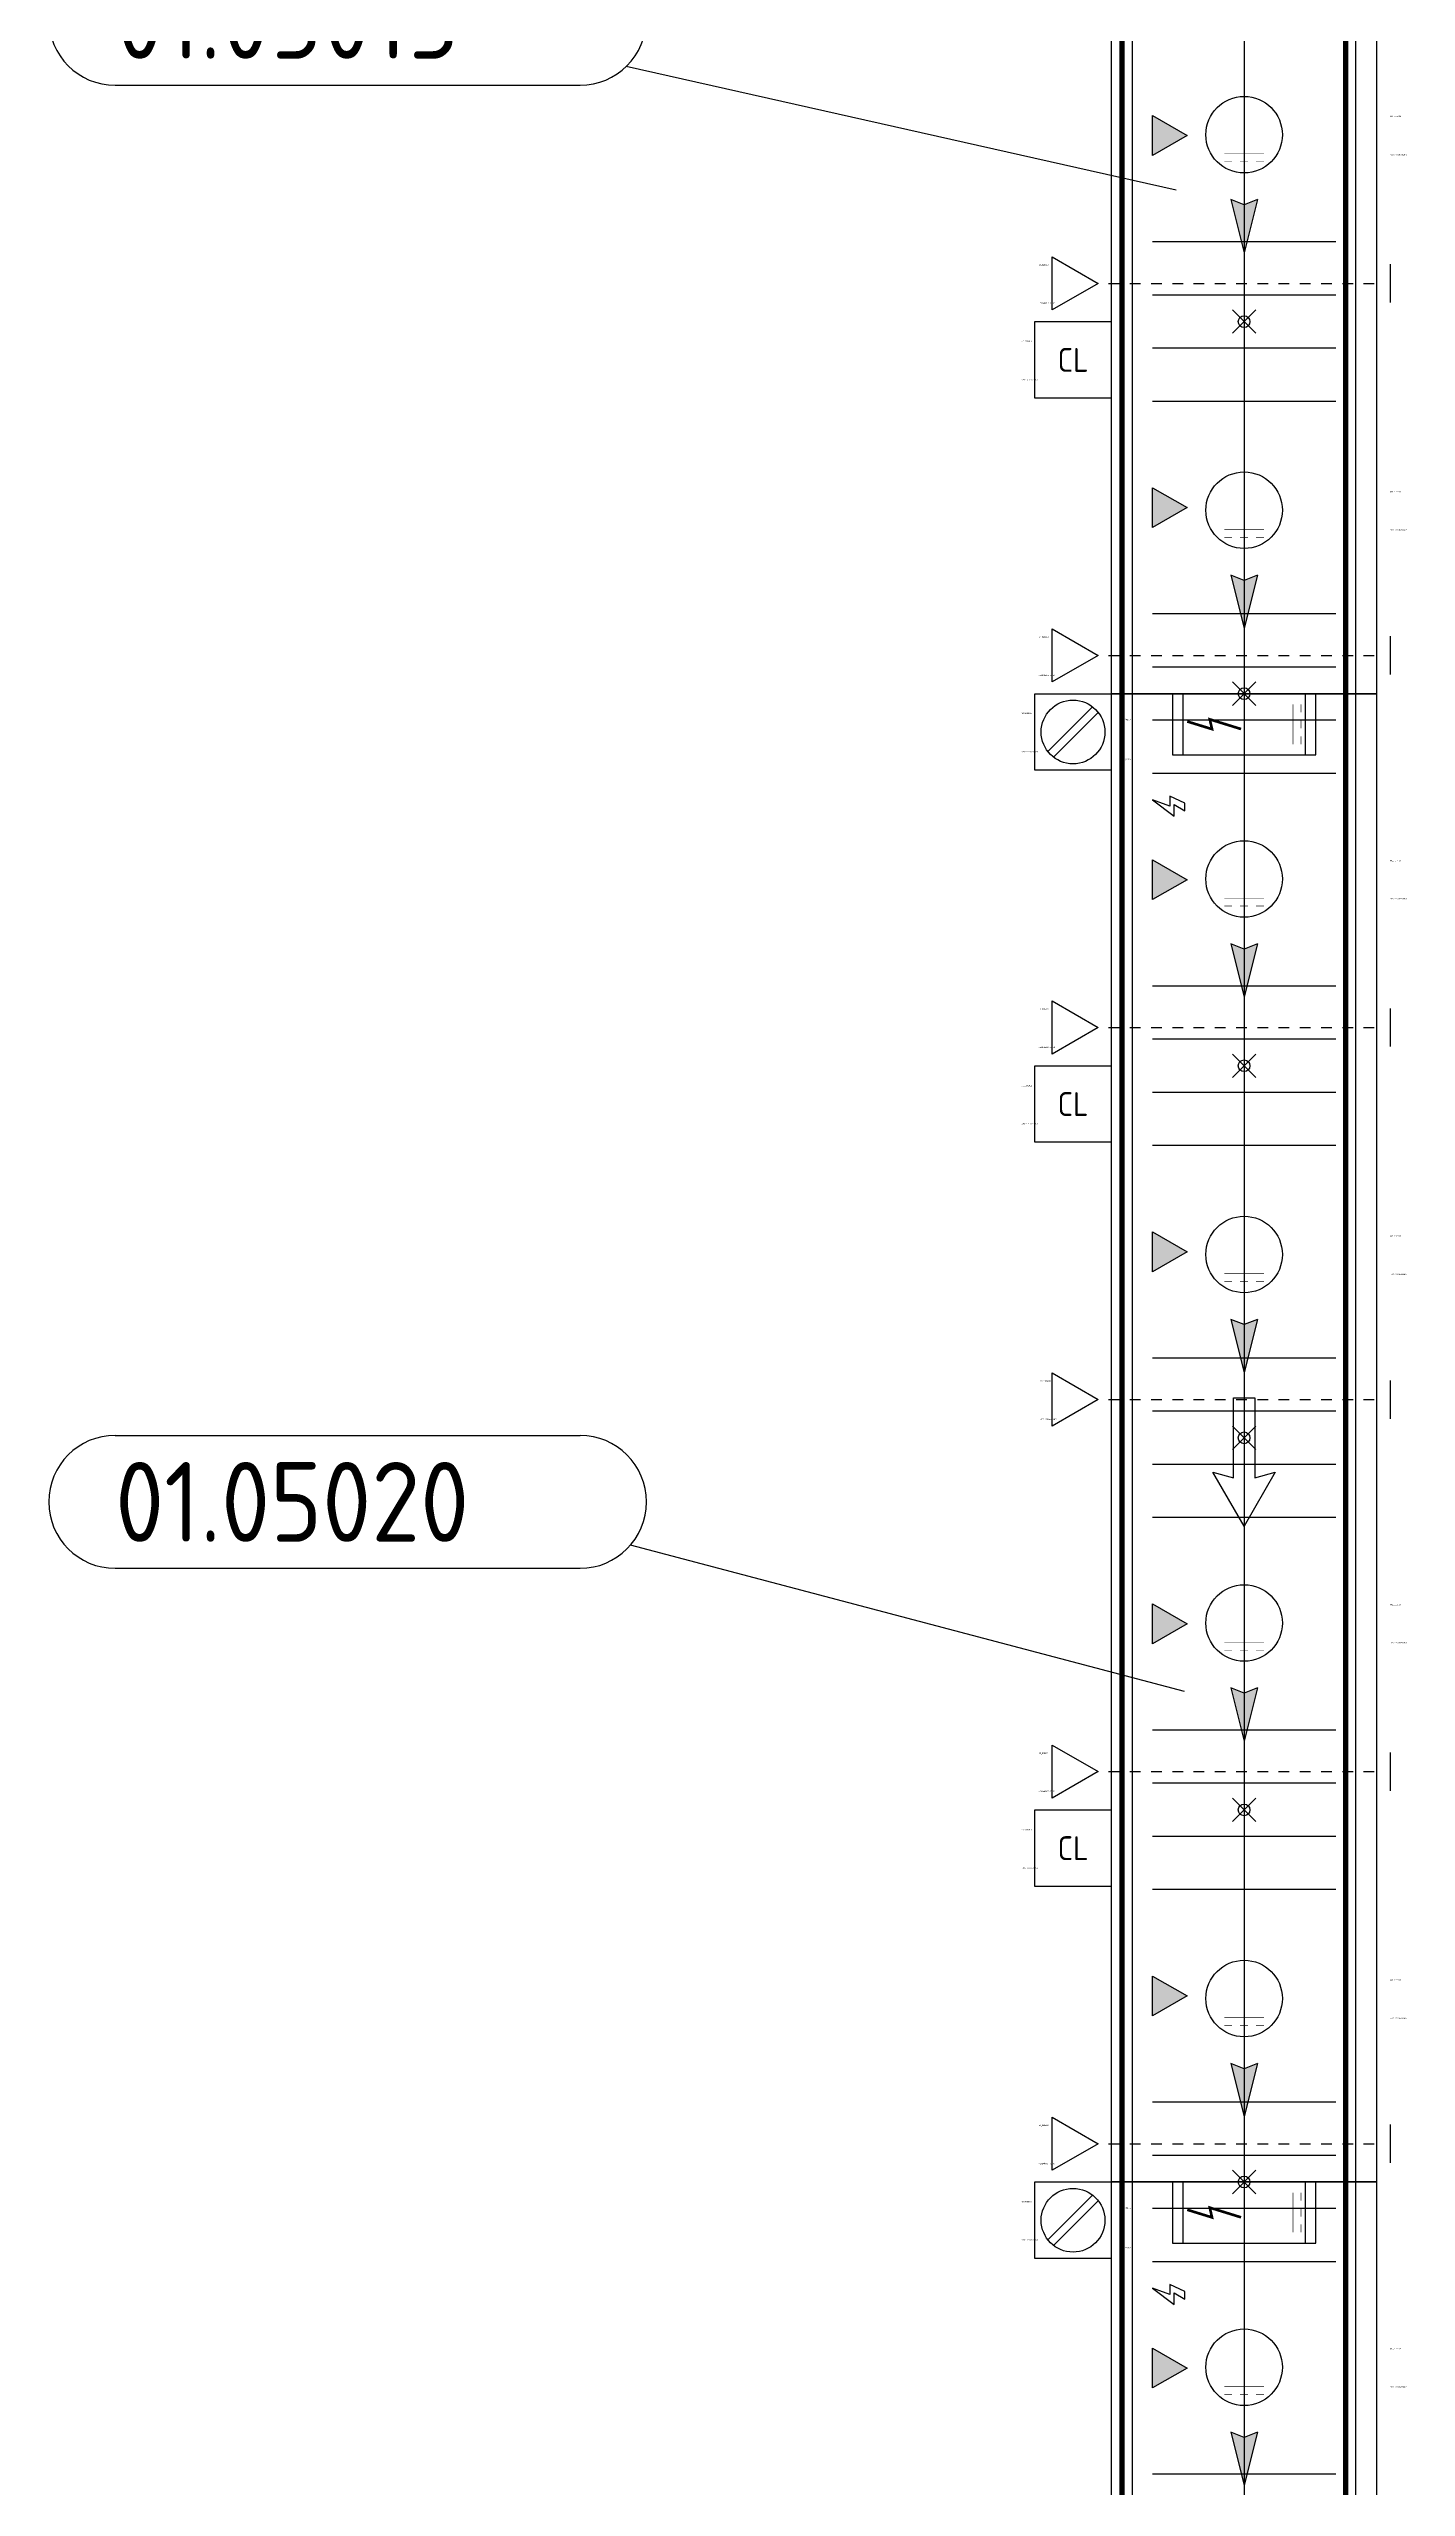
# Model space of a CAD drawing. Header units: millimetres. Extents: x -237058 to -184775, y -34272 to -10386.
# Drawn here: x -237058 to -234503, y -25575 to -20987 of the extents above; entities that cross this region are included whole.
import ezdxf
from ezdxf.enums import TextEntityAlignment as Align

# ---------------------------------------------------------------- set-up
doc = ezdxf.new("R2018")
doc.units = ezdxf.units.MM
doc.header["$PDMODE"] = 35
doc.header["$PDSIZE"] = 22
for name, color, linetype in [('0_SA-Comp_230V', 7, 'Continuous'), ('0_SA-Comp_ICE', 4, 'Continuous'), ('0_SA-Comp_Profinet', 7, 'Continuous'), ('0_TOC+1550_conv_ICE', 7, 'Continuous'), ('conv_accumulation', 3, 'Continuous'), ('conv_beltside', 74, 'Continuous'), ('conv_centerline', 140, 'Continuous'), ('conv_direction', 30, 'Continuous'), ('conv_e-side', 12, 'Continuous'), ('conv_nodes', 7, 'Continuous'), ('conv_POSNR', 3, 'Continuous'), ('conv_speeds', 7, 'Continuous'), ('conv_type', 7, 'Continuous')]:
    doc.layers.add(name, color=color, linetype=linetype)
doc.layers.add('conv_textures', color=7, linetype='Continuous', true_color=0x5a6e7e)
doc.styles.add('ICE_25', font='calibri.ttf', dxfattribs={"height": 25})
doc.styles.get("Standard").update_dxf_attribs({"font": 'isocp.shx'})

# ---------------------------------------------------------------- blocks, each defined once
blk = doc.blocks.new('ICE_sub-block_balloon_S')
at = {"layer": 'conv_POSNR'}
for p, q in [((-437.5, 125), (437.5, 125)), ((-437.5, -125), (437.5, -125))]:
    blk.add_line(p, q, dxfattribs=at)
for centre, start, end in [((-437.5, 0), 90, 270), ((437.5, 0), 270, 90)]:
    blk.add_arc(centre, 125, start, end, dxfattribs=at)
blk = doc.blocks.new('ICE_sub-block_direction')
at = {"layer": 'conv_direction'}
for p, q in [((75, 20), (64.6, 58.6)), ((64.6, 58.6), (166.2, 0)), ((-75, -20), (-75, 20)), ((-75, 20), (75, 20)), ((166.2, 0), (64.6, -58.6)), ((75, -20), (-75, -20)), ((64.6, -58.6), (75, -20))]:
    blk.add_line(p, q, dxfattribs=at)
blk = doc.blocks.new('ICE_sub-block_accumulation')
at = {"layer": 'conv_accumulation'}
h = blk.add_hatch(color=256, dxfattribs=at)
h.dxf.hatch_style = 1
h.paths.add_polyline_path([(0, 65), (-37.5, 0), (37.5, 0)])
for p, q in [((-37.5, 0), (0, 65)), ((0, 65), (37.5, 0)), ((37.5, 0), (-37.5, 0))]:
    blk.add_line(p, q, dxfattribs=at)
blk = doc.blocks.new('power_supply_sign')
blk.add_lwpolyline([(0, 0), (30.5, 40.8), (8.7, 40.8), (20.3, 60.9), (5.8, 60.9), (-7.4, 32.6), (11.9, 32.6)], close=True)
blk = doc.blocks.new('*U285')
for p, q in [((0, 250), (0, 210)), ((2800, 250), (0, 250)), ((2800, 210), (2800, 250)), ((0, 210), (0, -210)), ((2800, 210), (0, 210)), ((2800, -210), (2800, 210)), ((0, -210), (0, -250)), ((2800, -210), (0, -210)), ((2800, -250), (2800, -210)), ((0, -250), (2800, -250))]:
    blk.add_line(p, q)
at = {"layer": 'conv_beltside', "const_width": 10}
blk.add_lwpolyline([(0, 191.2), (2800, 191.2)], dxfattribs=at)
at = {"layer": 'conv_centerline'}
blk.add_line((0, 0), (2800, 0), dxfattribs=at)
at = {"layer": 'conv_e-side', "const_width": 10}
blk.add_lwpolyline([(0, -230), (2800, -230)], dxfattribs=at)
at = {"layer": 'conv_nodes'}
for p in [(0, 0), (700, 0), (1400, 0), (2100, 0), (2800, 0)]:
    blk.add_point(p, dxfattribs=at)
at = {"layer": 'conv_POSNR'}
blk.add_line((1852.7, -127.7), (1620.3, -1163.2), dxfattribs=at)
at = {"layer": 'conv_textures'}
for p, q in [((50, 172.5), (50, -172.5)), ((150, 172.5), (150, -172.5)), ((550, 172.5), (550, -172.5)), ((650, 172.5), (650, -172.5)), ((750, 172.5), (750, -172.5)), ((850, 172.5), (850, -172.5)), ((1250, 172.5), (1250, -172.5)), ((1350, 172.5), (1350, -172.5)), ((1450, 172.5), (1450, -172.5)), ((1550, 172.5), (1550, -172.5)), ((1950, 172.5), (1950, -172.5)), ((2050, 172.5), (2050, -172.5)), ((2150, 172.5), (2150, -172.5)), ((2250, 172.5), (2250, -172.5)), ((2650, 172.5), (2650, -172.5)), ((2750, 172.5), (2750, -172.5))]:
    blk.add_line(p, q, dxfattribs=at)
for name, p in [('ICE_sub-block_direction', (1400, 0)), ('ICE_sub-block_direction', (1400, 0)), ('power_supply_sign', (200, -172.5)), ('ICE_sub-block_accumulation', (350, -172.5)), ('ICE_sub-block_accumulation', (1050, -172.5)), ('ICE_sub-block_accumulation', (1750, -172.5)), ('ICE_sub-block_accumulation', (2450, -172.5))]:
    blk.add_blockref(name, p)
at = {"rotation": 90.00000000000001}
blk.add_blockref('ICE_sub-block_balloon_S', (1530.3, -1687.5), dxfattribs=at)
at = {"layer": 'conv_POSNR', "flags": 8}
blk.add_attdef('position_number', (1605.3, -2125), '', height=150, rotation=90, dxfattribs=at)
at = {"layer": 'conv_speeds', "lineweight": 30, "flags": 2}
for tag, p in [('v', (50, -210)), ('a', (125, -210))]:
    blk.add_attdef(tag, text='', height=25, rotation=270, dxfattribs=at).set_placement(p, align=Align.MIDDLE_RIGHT)
at = {"layer": 'conv_type', "style": 'ICE_25', "flags": 10}
blk.add_attdef('identifier', (15, -242.5), '', height=25, dxfattribs=at)
blk = doc.blocks.new('*U283')
for p, q in [((0, 250), (0, 210)), ((2800, 250), (0, 250)), ((2800, 210), (2800, 250)), ((0, 210), (0, -210)), ((2800, 210), (0, 210)), ((2800, -210), (2800, 210)), ((0, -210), (0, -250)), ((2800, -210), (0, -210)), ((2800, -250), (2800, -210)), ((0, -250), (2800, -250))]:
    blk.add_line(p, q)
at = {"layer": 'conv_beltside', "const_width": 10}
blk.add_lwpolyline([(0, 191.2), (2800, 191.2)], dxfattribs=at)
at = {"layer": 'conv_centerline'}
blk.add_line((0, 0), (2800, 0), dxfattribs=at)
at = {"layer": 'conv_e-side', "const_width": 10}
blk.add_lwpolyline([(0, -230), (2800, -230)], dxfattribs=at)
at = {"layer": 'conv_nodes'}
for p in [(0, 0), (700, 0), (1400, 0), (2100, 0), (2800, 0)]:
    blk.add_point(p, dxfattribs=at)
at = {"layer": 'conv_POSNR'}
blk.add_line((1877.3, -112.5), (1601.8, -1155.1), dxfattribs=at)
at = {"layer": 'conv_textures'}
for p, q in [((50, 172.5), (50, -172.5)), ((150, 172.5), (150, -172.5)), ((550, 172.5), (550, -172.5)), ((650, 172.5), (650, -172.5)), ((750, 172.5), (750, -172.5)), ((850, 172.5), (850, -172.5)), ((1250, 172.5), (1250, -172.5)), ((1350, 172.5), (1350, -172.5)), ((1450, 172.5), (1450, -172.5)), ((1550, 172.5), (1550, -172.5)), ((1950, 172.5), (1950, -172.5)), ((2050, 172.5), (2050, -172.5)), ((2150, 172.5), (2150, -172.5)), ((2250, 172.5), (2250, -172.5)), ((2650, 172.5), (2650, -172.5)), ((2750, 172.5), (2750, -172.5))]:
    blk.add_line(p, q, dxfattribs=at)
for name, p in [('ICE_sub-block_direction', (1400, 0)), ('ICE_sub-block_direction', (1400, 0)), ('power_supply_sign', (200, -172.5)), ('ICE_sub-block_accumulation', (350, -172.5)), ('ICE_sub-block_accumulation', (1050, -172.5)), ('ICE_sub-block_accumulation', (1750, -172.5)), ('ICE_sub-block_accumulation', (2450, -172.5))]:
    blk.add_blockref(name, p)
at = {"rotation": 90.00000000000001}
blk.add_blockref('ICE_sub-block_balloon_S', (1520.5, -1687.5), dxfattribs=at)
at = {"layer": 'conv_POSNR', "flags": 8}
blk.add_attdef('position_number', (1595.5, -2125), '', height=150, rotation=90, dxfattribs=at)
at = {"layer": 'conv_speeds', "lineweight": 30, "flags": 2}
for tag, p in [('v', (50, -210)), ('a', (125, -210))]:
    blk.add_attdef(tag, text='', height=25, rotation=270, dxfattribs=at).set_placement(p, align=Align.MIDDLE_RIGHT)
at = {"layer": 'conv_type', "style": 'ICE_25', "flags": 10}
blk.add_attdef('identifier', (15, -242.5), '', height=25, dxfattribs=at)
blk = doc.blocks.new('*U286')
for p, q in [((0, 250), (0, 210)), ((2800, 250), (0, 250)), ((2800, 210), (2800, 250)), ((0, 210), (0, -210)), ((2800, 210), (0, 210)), ((2800, -210), (2800, 210)), ((0, -210), (0, -250)), ((2800, -210), (0, -210)), ((2800, -250), (2800, -210)), ((0, -250), (2800, -250))]:
    blk.add_line(p, q)
at = {"layer": 'conv_beltside', "const_width": 10}
blk.add_lwpolyline([(0, 191.2), (2800, 191.2)], dxfattribs=at)
at = {"layer": 'conv_centerline'}
blk.add_line((0, 0), (2800, 0), dxfattribs=at)
at = {"layer": 'conv_e-side', "const_width": 10}
blk.add_lwpolyline([(0, -230), (2800, -230)], dxfattribs=at)
at = {"layer": 'conv_nodes'}
for p in [(0, 0), (700, 0), (1400, 0), (2100, 0), (2800, 0)]:
    blk.add_point(p, dxfattribs=at)
at = {"layer": 'conv_POSNR'}
blk.add_line((1847.5, -125), (1511.6, -1157.7), dxfattribs=at)
at = {"layer": 'conv_textures'}
for p, q in [((50, 172.5), (50, -172.5)), ((150, 172.5), (150, -172.5)), ((550, 172.5), (550, -172.5)), ((650, 172.5), (650, -172.5)), ((750, 172.5), (750, -172.5)), ((850, 172.5), (850, -172.5)), ((1250, 172.5), (1250, -172.5)), ((1350, 172.5), (1350, -172.5)), ((1450, 172.5), (1450, -172.5)), ((1550, 172.5), (1550, -172.5)), ((1950, 172.5), (1950, -172.5)), ((2050, 172.5), (2050, -172.5)), ((2150, 172.5), (2150, -172.5)), ((2250, 172.5), (2250, -172.5)), ((2650, 172.5), (2650, -172.5)), ((2750, 172.5), (2750, -172.5))]:
    blk.add_line(p, q, dxfattribs=at)
for name, p in [('ICE_sub-block_direction', (1400, 0)), ('ICE_sub-block_direction', (1400, 0)), ('power_supply_sign', (200, -172.5)), ('ICE_sub-block_accumulation', (350, -172.5)), ('ICE_sub-block_accumulation', (1050, -172.5)), ('ICE_sub-block_accumulation', (1750, -172.5)), ('ICE_sub-block_accumulation', (2450, -172.5))]:
    blk.add_blockref(name, p)
at = {"rotation": 90.00000000000001}
blk.add_blockref('ICE_sub-block_balloon_S', (1427.3, -1687.5), dxfattribs=at)
at = {"layer": 'conv_POSNR', "flags": 8}
blk.add_attdef('position_number', (1502.3, -2125), '', height=150, rotation=90, dxfattribs=at)
at = {"layer": 'conv_speeds', "lineweight": 30, "flags": 2}
for tag, p in [('v', (50, -210)), ('a', (125, -210))]:
    blk.add_attdef(tag, text='', height=25, rotation=270, dxfattribs=at).set_placement(p, align=Align.MIDDLE_RIGHT)
at = {"layer": 'conv_type', "style": 'ICE_25', "flags": 10}
blk.add_attdef('identifier', (15, -242.5), '', height=25, dxfattribs=at)
blk = doc.blocks.new('*U75')
at = {"ltscale": 0.5}
blk.add_lwpolyline([(-72, 72), (72, 72), (72, -72), (-72, -72)], close=True, dxfattribs=at)
at = {"insert": (0, 0), "char_height": 45, "width": 90.621, "attachment_point": 5, "rotation": 90}
blk.add_mtext('\\pxqc;CL', dxfattribs=at)
at = {"lineweight": 30, "flags": 14}
for tag, p in [('EPLAN_REF', (36, -97)), ('FUNC_REF', (-36, -97))]:
    blk.add_attdef(tag, text='', height=50, rotation=90, dxfattribs=at).set_placement(p, align=Align.MIDDLE_RIGHT)
blk = doc.blocks.new('*U71')
at = {"ltscale": 0.5}
for p, q in [((-36, 550), (36, 550)), ((-50, -86.6), (0, 0)), ((0, 0), (50, -86.6)), ((50, -86.6), (-50, -86.6))]:
    blk.add_line(p, q, dxfattribs=at)
for p, q in [((0, 500), (0, 520)), ((0, 460), (0, 480)), ((0, 420), (0, 440)), ((0, 380), (0, 400)), ((0, 340), (0, 360)), ((0, 300), (0, 320)), ((0, 260), (0, 280)), ((0, 220), (0, 240)), ((0, 180), (0, 200)), ((0, 140), (0, 160)), ((0, 100), (0, 120)), ((0, 60), (0, 80)), ((0, 20), (0, 40))]:
    blk.add_line(p, q)
at = {"lineweight": 30, "flags": 42}
for tag, p in [('FUNC_REF', (-36, -111.6)), ('EPLAN_REF', (36, -111.6))]:
    blk.add_attdef(tag, text='', height=50, rotation=90, dxfattribs=at).set_placement(p, align=Align.MIDDLE_RIGHT)
blk = doc.blocks.new('*U123')
at = {"ltscale": 0.5}
h = blk.add_hatch(color=256, dxfattribs=at)
h.dxf.hatch_style = 1
h.paths.add_polyline_path([(132, 0), (122, -25), (222, 0), (122, 25)])
blk.add_line((72, 0), (132, 0))
for p, q in [((122, 25), (132, 0)), ((122, 25), (222, 0)), ((132, 0), (122, -25)), ((122, -25), (222, 0))]:
    blk.add_line(p, q, dxfattribs=at)
at = {"ltscale": 0.5, "const_width": 1}
for points in [[(36, -37.5), (36, 37.5)], [(51, 22.5), (51, 37.5)], [(51, -7.5), (51, 7.5)], [(51, -37.5), (51, -22.5)]]:
    blk.add_lwpolyline(points, dxfattribs=at)
blk.add_circle((0, 0), 72)
at = {"lineweight": 30, "flags": 52}
for tag, p in [('FUNC_REF', (-36, 275)), ('EPLAN_REF', (36, 275))]:
    blk.add_attdef(tag, text='', height=50, rotation=90, dxfattribs=at).set_placement(p, align=Align.MIDDLE_LEFT)
blk = doc.blocks.new('*U124')
at = {"ltscale": 0.5}
h = blk.add_hatch(color=256, dxfattribs=at)
h.dxf.hatch_style = 1
h.paths.add_polyline_path([(132, 0), (122, -25), (222, 0), (122, 25)])
blk.add_line((72, 0), (132, 0))
for p, q in [((122, 25), (132, 0)), ((122, 25), (222, 0)), ((132, 0), (122, -25)), ((122, -25), (222, 0))]:
    blk.add_line(p, q, dxfattribs=at)
at = {"ltscale": 0.5, "const_width": 1}
for points in [[(36, -37.5), (36, 37.5)], [(51, 22.5), (51, 37.5)], [(51, -7.5), (51, 7.5)], [(51, -37.5), (51, -22.5)]]:
    blk.add_lwpolyline(points, dxfattribs=at)
blk.add_circle((0, 0), 72)
at = {"lineweight": 30, "flags": 52}
for tag, p in [('FUNC_REF', (-36, 275)), ('EPLAN_REF', (36, 275))]:
    blk.add_attdef(tag, text='', height=50, rotation=90, dxfattribs=at).set_placement(p, align=Align.MIDDLE_LEFT)
blk = doc.blocks.new('*U125')
at = {"color": 30, "true_color": 0xf8991e}
for points in [[(57.5, 135), (-57.5, 135), (-57.5, -135), (57.5, -135)], [(57.5, 135), (-57.5, 135), (-57.5, 115), (57.5, 115)], [(57.5, -115), (-57.5, -115), (-57.5, -135), (57.5, -135)]]:
    blk.add_lwpolyline(points, close=True, dxfattribs=at)
at = {"ltscale": 0.5, "const_width": 1}
for points in [[(-22.5, 107), (-37.5, 107)], [(37.5, 92), (-37.5, 92)], [(7.5, 107), (-7.5, 107)], [(37.5, 107), (22.5, 107)]]:
    blk.add_lwpolyline(points, dxfattribs=at)
at = {"color": 3, "const_width": 5}
blk.add_lwpolyline([(-5.2, -107), (9.2, -60.4), (-9.2, -64.6), (9, -5.8)], dxfattribs=at)
at = {"lineweight": 30}
for tag, p in [('FUNC_REF', (-11.7, 275)), ('EPLAN_REF', (60.3, 275))]:
    blk.add_attdef(tag, text='', height=50, rotation=90, dxfattribs=at).set_placement(p, align=Align.MIDDLE_LEFT)
blk = doc.blocks.new('*U76')
at = {"ltscale": 0.5}
for p, q in [((-36, 550), (36, 550)), ((-50, -86.6), (0, 0)), ((0, 0), (50, -86.6)), ((50, -86.6), (-50, -86.6))]:
    blk.add_line(p, q, dxfattribs=at)
for p, q in [((0, 500), (0, 520)), ((0, 460), (0, 480)), ((0, 420), (0, 440)), ((0, 380), (0, 400)), ((0, 340), (0, 360)), ((0, 300), (0, 320)), ((0, 260), (0, 280)), ((0, 220), (0, 240)), ((0, 180), (0, 200)), ((0, 140), (0, 160)), ((0, 100), (0, 120)), ((0, 60), (0, 80)), ((0, 20), (0, 40))]:
    blk.add_line(p, q)
at = {"lineweight": 30, "flags": 42}
for tag, p in [('FUNC_REF', (-36, -111.6)), ('EPLAN_REF', (36, -111.6))]:
    blk.add_attdef(tag, text='', height=50, rotation=90, dxfattribs=at).set_placement(p, align=Align.MIDDLE_RIGHT)
blk = doc.blocks.new('*U73')
at = {"ltscale": 0.5}
for p, q in [((-36, 550), (36, 550)), ((-50, -86.6), (0, 0)), ((0, 0), (50, -86.6)), ((50, -86.6), (-50, -86.6))]:
    blk.add_line(p, q, dxfattribs=at)
for p, q in [((0, 500), (0, 520)), ((0, 460), (0, 480)), ((0, 420), (0, 440)), ((0, 380), (0, 400)), ((0, 340), (0, 360)), ((0, 300), (0, 320)), ((0, 260), (0, 280)), ((0, 220), (0, 240)), ((0, 180), (0, 200)), ((0, 140), (0, 160)), ((0, 100), (0, 120)), ((0, 60), (0, 80)), ((0, 20), (0, 40))]:
    blk.add_line(p, q)
at = {"lineweight": 30, "flags": 42}
for tag, p in [('FUNC_REF', (-36, -108.8)), ('EPLAN_REF', (36, -108.8))]:
    blk.add_attdef(tag, text='', height=50, rotation=90, dxfattribs=at).set_placement(p, align=Align.MIDDLE_RIGHT)
blk = doc.blocks.new('*U79')
at = {"ltscale": 0.5}
h = blk.add_hatch(color=256, dxfattribs=at)
h.dxf.hatch_style = 1
h.paths.add_polyline_path([(132, 0), (122, -25), (222, 0), (122, 25)])
blk.add_line((72, 0), (132, 0))
for p, q in [((122, 25), (132, 0)), ((122, 25), (222, 0)), ((132, 0), (122, -25)), ((122, -25), (222, 0))]:
    blk.add_line(p, q, dxfattribs=at)
at = {"ltscale": 0.5, "const_width": 1}
for points in [[(36, -37.5), (36, 37.5)], [(51, 22.5), (51, 37.5)], [(51, -7.5), (51, 7.5)], [(51, -37.5), (51, -22.5)]]:
    blk.add_lwpolyline(points, dxfattribs=at)
blk.add_circle((0, 0), 72)
at = {"lineweight": 30, "flags": 8}
for tag, p in [('FUNC_REF', (-36, 275)), ('EPLAN_REF', (36, 275))]:
    blk.add_attdef(tag, text='', height=50, rotation=90, dxfattribs=at).set_placement(p, align=Align.MIDDLE_LEFT)
blk = doc.blocks.new('*U122')
at = {"ltscale": 0.5}
h = blk.add_hatch(color=256, dxfattribs=at)
h.dxf.hatch_style = 1
h.paths.add_polyline_path([(132, 0), (122, -25), (222, 0), (122, 25)])
blk.add_line((72, 0), (132, 0))
for p, q in [((122, 25), (132, 0)), ((122, 25), (222, 0)), ((132, 0), (122, -25)), ((122, -25), (222, 0))]:
    blk.add_line(p, q, dxfattribs=at)
at = {"ltscale": 0.5, "const_width": 1}
for points in [[(36, -37.5), (36, 37.5)], [(51, 22.5), (51, 37.5)], [(51, -7.5), (51, 7.5)], [(51, -37.5), (51, -22.5)]]:
    blk.add_lwpolyline(points, dxfattribs=at)
blk.add_circle((0, 0), 72)
at = {"lineweight": 30, "flags": 52}
for tag, p in [('FUNC_REF', (-36, 275)), ('EPLAN_REF', (36, 275))]:
    blk.add_attdef(tag, text='', height=50, rotation=90, dxfattribs=at).set_placement(p, align=Align.MIDDLE_LEFT)
blk = doc.blocks.new('*U46')
for p, q in [((47.4, -36.8), (-36.8, 47.4)), ((36.8, -47.4), (-47.4, 36.8))]:
    blk.add_line(p, q)
at = {"ltscale": 0.5}
blk.add_lwpolyline([(-72, 72), (72, 72), (72, -72), (-72, -72)], close=True, dxfattribs=at)
blk.add_circle((0, 0), 60)
at = {"lineweight": 30, "flags": 14}
for tag, p in [('EPLAN_REF', (36, -97)), ('FUNC_REF', (-36, -97))]:
    blk.add_attdef(tag, text='', height=50, rotation=90, dxfattribs=at).set_placement(p, align=Align.MIDDLE_RIGHT)

msp = doc.modelspace()

# ---------------------------------------------------------------- block references
at = {"layer": '0_SA-Comp_230V'}
ref = msp.add_blockref('*U46', (-235130.3, -22272.5), dxfattribs=dict(at, rotation=270))
lines = msp.add_mtext('MS0105020', dxfattribs={"layer": '0', "insert": (-235227.3, -22236.5), "char_height": 2.5, "attachment_point": 1})
ref.add_attrib('FUNC_REF', '', (-235227.3, -22236.5), dxfattribs={"flags": 70}).embed_mtext(lines)
lines = msp.add_mtext('=Z01+05020-300S4', dxfattribs={"layer": '0', "insert": (-235227.3, -22308.5), "char_height": 2.5, "attachment_point": 1})
ref.add_attrib('EPLAN_REF', '', (-235227.3, -22308.5), dxfattribs={"flags": 70}).embed_mtext(lines)
at = {"layer": '0_SA-Comp_230V', "rotation": 270}
for p in [(-234808.3, -22258), (-234808.3, -25058)]:
    msp.add_blockref('*U125', p, dxfattribs=at)
at = {"layer": '0_SA-Comp_230V'}
ref = msp.add_blockref('*U46', (-235130.3, -25072.5), dxfattribs=dict(at, rotation=270))
lines = msp.add_mtext('MS0105025', dxfattribs={"layer": '0', "insert": (-235227.3, -25036.5), "char_height": 2.5, "attachment_point": 1})
ref.add_attrib('FUNC_REF', '', (-235227.3, -25036.5), dxfattribs={"flags": 70}).embed_mtext(lines)
lines = msp.add_mtext('=Z01+05025-300S4', dxfattribs={"layer": '0', "insert": (-235227.3, -25108.5), "char_height": 2.5, "attachment_point": 1})
ref.add_attrib('EPLAN_REF', '', (-235227.3, -25108.5), dxfattribs={"flags": 70}).embed_mtext(lines)
at = {"layer": '0_SA-Comp_ICE'}
ref = msp.add_blockref('*U123', (-234808.3, -21148.9), dxfattribs=dict(at, rotation=270))
lines = msp.add_mtext('M3_0105015', dxfattribs={"layer": '0', "insert": (-234533.3, -21112.9), "char_height": 2.5, "attachment_point": 1})
ref.add_attrib('FUNC_REF', '', (-234533.3, -21112.9), dxfattribs={"flags": 72}).embed_mtext(lines)
lines = msp.add_mtext('=Z01+05015-512M2', dxfattribs={"layer": '0', "insert": (-234533.3, -21184.9), "char_height": 2.5, "attachment_point": 1})
ref.add_attrib('EPLAN_REF', '', (-234533.3, -21184.9), dxfattribs={"flags": 72}).embed_mtext(lines)
ref = msp.add_blockref('*U71', (-235083.3, -21428.5), dxfattribs=dict(at, rotation=270))
lines = msp.add_mtext('S3_0105015', dxfattribs={"layer": '0', "insert": (-235194.9, -21392.5), "char_height": 2.5, "attachment_point": 1})
ref.add_attrib('FUNC_REF', '', (-235194.9, -21392.5), dxfattribs={"flags": 66}).embed_mtext(lines)
lines = msp.add_mtext('=Z01+05015-513B2', dxfattribs={"layer": '0', "insert": (-235194.9, -21464.5), "char_height": 2.5, "attachment_point": 1})
ref.add_attrib('EPLAN_REF', '', (-235194.9, -21464.5), dxfattribs={"flags": 66}).embed_mtext(lines)
ref = msp.add_blockref('*U124', (-234808.3, -21855.4), dxfattribs=dict(at, rotation=270))
lines = msp.add_mtext('M4_0105015', dxfattribs={"layer": '0', "insert": (-234533.3, -21819.4), "char_height": 2.5, "attachment_point": 1})
ref.add_attrib('FUNC_REF', '', (-234533.3, -21819.4), dxfattribs={"flags": 72}).embed_mtext(lines)
lines = msp.add_mtext('=Z01+05015-512M7', dxfattribs={"layer": '0', "insert": (-234533.3, -21891.4), "char_height": 2.5, "attachment_point": 1})
ref.add_attrib('EPLAN_REF', '', (-234533.3, -21891.4), dxfattribs={"flags": 72}).embed_mtext(lines)
ref = msp.add_blockref('*U71', (-235083.3, -22128.5), dxfattribs=dict(at, rotation=270))
lines = msp.add_mtext('S4_0105015', dxfattribs={"layer": '0', "insert": (-235194.9, -22092.5), "char_height": 2.5, "attachment_point": 1})
ref.add_attrib('FUNC_REF', '', (-235194.9, -22092.5), dxfattribs={"flags": 66}).embed_mtext(lines)
lines = msp.add_mtext('=Z01+05015-513B7', dxfattribs={"layer": '0', "insert": (-235194.9, -22164.5), "char_height": 2.5, "attachment_point": 1})
ref.add_attrib('EPLAN_REF', '', (-235194.9, -22164.5), dxfattribs={"flags": 66}).embed_mtext(lines)
ref = msp.add_blockref('*U79', (-234808.3, -22549.1), dxfattribs=dict(at, rotation=270))
lines = msp.add_mtext('M1_0105020', dxfattribs={"layer": '0', "insert": (-234533.3, -22513.1), "char_height": 2.5, "attachment_point": 1})
ref.add_attrib('FUNC_REF', '', (-234533.3, -22513.1), dxfattribs={"flags": 72}).embed_mtext(lines)
lines = msp.add_mtext('=Z01+05020-502M2', dxfattribs={"layer": '0', "insert": (-234533.3, -22585.1), "char_height": 2.5, "attachment_point": 1})
ref.add_attrib('EPLAN_REF', '', (-234533.3, -22585.1), dxfattribs={"flags": 72}).embed_mtext(lines)
ref = msp.add_blockref('*U76', (-235083.3, -22828.5), dxfattribs=dict(at, rotation=270))
lines = msp.add_mtext('S1_0105020', dxfattribs={"layer": '0', "insert": (-235194.9, -22792.5), "char_height": 2.5, "attachment_point": 1})
ref.add_attrib('FUNC_REF', '', (-235194.9, -22792.5), dxfattribs={"flags": 66}).embed_mtext(lines)
lines = msp.add_mtext('=Z01+05020-503B2', dxfattribs={"layer": '0', "insert": (-235194.9, -22864.5), "char_height": 2.5, "attachment_point": 1})
ref.add_attrib('EPLAN_REF', '', (-235194.9, -22864.5), dxfattribs={"flags": 66}).embed_mtext(lines)
ref = msp.add_blockref('*U122', (-234808.3, -23255.6), dxfattribs=dict(at, rotation=270))
lines = msp.add_mtext('M2_0105020', dxfattribs={"layer": '0', "insert": (-234533.3, -23219.6), "char_height": 2.5, "attachment_point": 1})
ref.add_attrib('FUNC_REF', '', (-234533.3, -23219.6), dxfattribs={"flags": 72}).embed_mtext(lines)
lines = msp.add_mtext('=Z01+05020-502M7', dxfattribs={"layer": '0', "insert": (-234533.3, -23291.6), "char_height": 2.5, "attachment_point": 1})
ref.add_attrib('EPLAN_REF', '', (-234533.3, -23291.6), dxfattribs={"flags": 72}).embed_mtext(lines)
ref = msp.add_blockref('*U73', (-235083.3, -23528.5), dxfattribs=dict(at, rotation=270))
lines = msp.add_mtext('S2_0105020', dxfattribs={"layer": '0', "insert": (-235192, -23492.5), "char_height": 2.5, "attachment_point": 1})
ref.add_attrib('FUNC_REF', '', (-235192, -23492.5), dxfattribs={"flags": 66}).embed_mtext(lines)
lines = msp.add_mtext('=Z01+05020-503B7', dxfattribs={"layer": '0', "insert": (-235192, -23564.5), "char_height": 2.5, "attachment_point": 1})
ref.add_attrib('EPLAN_REF', '', (-235192, -23564.5), dxfattribs={"flags": 66}).embed_mtext(lines)
ref = msp.add_blockref('*U123', (-234808.3, -23948.9), dxfattribs=dict(at, rotation=270))
lines = msp.add_mtext('M3_0105020', dxfattribs={"layer": '0', "insert": (-234533.3, -23912.9), "char_height": 2.5, "attachment_point": 1})
ref.add_attrib('FUNC_REF', '', (-234533.3, -23912.9), dxfattribs={"flags": 72}).embed_mtext(lines)
lines = msp.add_mtext('=Z01+05020-512M2', dxfattribs={"layer": '0', "insert": (-234533.3, -23984.9), "char_height": 2.5, "attachment_point": 1})
ref.add_attrib('EPLAN_REF', '', (-234533.3, -23984.9), dxfattribs={"flags": 72}).embed_mtext(lines)
ref = msp.add_blockref('*U71', (-235083.3, -24228.5), dxfattribs=dict(at, rotation=270))
lines = msp.add_mtext('S3_0105020', dxfattribs={"layer": '0', "insert": (-235194.9, -24192.5), "char_height": 2.5, "attachment_point": 1})
ref.add_attrib('FUNC_REF', '', (-235194.9, -24192.5), dxfattribs={"flags": 66}).embed_mtext(lines)
lines = msp.add_mtext('=Z01+05020-513B2', dxfattribs={"layer": '0', "insert": (-235194.9, -24264.5), "char_height": 2.5, "attachment_point": 1})
ref.add_attrib('EPLAN_REF', '', (-235194.9, -24264.5), dxfattribs={"flags": 66}).embed_mtext(lines)
ref = msp.add_blockref('*U124', (-234808.3, -24655.4), dxfattribs=dict(at, rotation=270))
lines = msp.add_mtext('M4_0105020', dxfattribs={"layer": '0', "insert": (-234533.3, -24619.4), "char_height": 2.5, "attachment_point": 1})
ref.add_attrib('FUNC_REF', '', (-234533.3, -24619.4), dxfattribs={"flags": 72}).embed_mtext(lines)
lines = msp.add_mtext('=Z01+05020-512M7', dxfattribs={"layer": '0', "insert": (-234533.3, -24691.4), "char_height": 2.5, "attachment_point": 1})
ref.add_attrib('EPLAN_REF', '', (-234533.3, -24691.4), dxfattribs={"flags": 72}).embed_mtext(lines)
ref = msp.add_blockref('*U71', (-235083.3, -24928.5), dxfattribs=dict(at, rotation=270))
lines = msp.add_mtext('S4_0105020', dxfattribs={"layer": '0', "insert": (-235194.9, -24892.5), "char_height": 2.5, "attachment_point": 1})
ref.add_attrib('FUNC_REF', '', (-235194.9, -24892.5), dxfattribs={"flags": 66}).embed_mtext(lines)
lines = msp.add_mtext('=Z01+05020-513B7', dxfattribs={"layer": '0', "insert": (-235194.9, -24964.5), "char_height": 2.5, "attachment_point": 1})
ref.add_attrib('EPLAN_REF', '', (-235194.9, -24964.5), dxfattribs={"flags": 66}).embed_mtext(lines)
ref = msp.add_blockref('*U79', (-234808.3, -25349.1), dxfattribs=dict(at, rotation=270))
lines = msp.add_mtext('M1_0105025', dxfattribs={"layer": '0', "insert": (-234533.3, -25313.1), "char_height": 2.5, "attachment_point": 1})
ref.add_attrib('FUNC_REF', '', (-234533.3, -25313.1), dxfattribs={"flags": 72}).embed_mtext(lines)
lines = msp.add_mtext('=Z01+05025-502M2', dxfattribs={"layer": '0', "insert": (-234533.3, -25385.1), "char_height": 2.5, "attachment_point": 1})
ref.add_attrib('EPLAN_REF', '', (-234533.3, -25385.1), dxfattribs={"flags": 72}).embed_mtext(lines)
at = {"layer": '0_SA-Comp_Profinet'}
ref = msp.add_blockref('*U75', (-235130.3, -21572.5), dxfattribs=dict(at, rotation=270))
lines = msp.add_mtext('cl0105015_2', dxfattribs={"layer": '0', "insert": (-235227.3, -21536.5), "char_height": 2.5, "attachment_point": 1})
ref.add_attrib('FUNC_REF', '', (-235227.3, -21536.5), dxfattribs={"flags": 70}).embed_mtext(lines)
lines = msp.add_mtext('=Z01+05015-511U2', dxfattribs={"layer": '0', "insert": (-235227.3, -21608.5), "char_height": 2.5, "attachment_point": 1})
ref.add_attrib('EPLAN_REF', '', (-235227.3, -21608.5), dxfattribs={"flags": 70}).embed_mtext(lines)
ref = msp.add_blockref('*U75', (-235130.3, -22972.5), dxfattribs=dict(at, rotation=270))
lines = msp.add_mtext('cl0105020_1', dxfattribs={"layer": '0', "insert": (-235227.3, -22936.5), "char_height": 2.5, "attachment_point": 1})
ref.add_attrib('FUNC_REF', '', (-235227.3, -22936.5), dxfattribs={"flags": 70}).embed_mtext(lines)
lines = msp.add_mtext('=Z01+05020-501U2', dxfattribs={"layer": '0', "insert": (-235227.3, -23008.5), "char_height": 2.5, "attachment_point": 1})
ref.add_attrib('EPLAN_REF', '', (-235227.3, -23008.5), dxfattribs={"flags": 70}).embed_mtext(lines)
ref = msp.add_blockref('*U75', (-235130.3, -24372.5), dxfattribs=dict(at, rotation=270))
lines = msp.add_mtext('cl0105020_2', dxfattribs={"layer": '0', "insert": (-235227.3, -24336.5), "char_height": 2.5, "attachment_point": 1})
ref.add_attrib('FUNC_REF', '', (-235227.3, -24336.5), dxfattribs={"flags": 70}).embed_mtext(lines)
lines = msp.add_mtext('=Z01+05020-511U2', dxfattribs={"layer": '0', "insert": (-235227.3, -24408.5), "char_height": 2.5, "attachment_point": 1})
ref.add_attrib('EPLAN_REF', '', (-235227.3, -24408.5), dxfattribs={"flags": 70}).embed_mtext(lines)
at = {"layer": '0_TOC+1550_conv_ICE'}
ref = msp.add_blockref('*U285', (-234808.3, -19400.5), dxfattribs=dict(at, rotation=270))
ref.add_attrib('position_number', '01.05015', (-236933.3, -21005.8), dxfattribs={"layer": 'conv_POSNR', "height": 150})
lines = msp.add_mtext('v = 0.50 (m/s)', dxfattribs={"layer": 'conv_speeds', "insert": (-235018.3, -19450.5), "char_height": 2.5, "attachment_point": 1, "rotation": 180})
ref.add_attrib('v', '', (-235018.3, -19450.5)).embed_mtext(lines)
lines = msp.add_mtext('a = 1.0 (m/s²)', dxfattribs={"layer": 'conv_speeds', "insert": (-235018.3, -19525.5), "char_height": 2.5, "attachment_point": 1, "rotation": 180})
ref.add_attrib('a', '', (-235018.3, -19525.5)).embed_mtext(lines)
ref = msp.add_blockref('*U283', (-234808.3, -22200.5), dxfattribs=dict(at, rotation=270))
ref.add_attrib('position_number', '01.05020', (-236933.3, -23796), dxfattribs={"layer": 'conv_POSNR', "height": 150})
lines = msp.add_mtext('v = 0.50 (m/s)', dxfattribs={"layer": 'conv_speeds', "insert": (-235018.3, -22250.5), "char_height": 2.5, "attachment_point": 1, "rotation": 180})
ref.add_attrib('v', '', (-235018.3, -22250.5)).embed_mtext(lines)
lines = msp.add_mtext('a = 1.0 (m/s²)', dxfattribs={"layer": 'conv_speeds', "insert": (-235018.3, -22325.5), "char_height": 2.5, "attachment_point": 1, "rotation": 180})
ref.add_attrib('a', '', (-235018.3, -22325.5)).embed_mtext(lines)
ref = msp.add_blockref('*U286', (-234808.3, -25000.5), dxfattribs=dict(at, rotation=270))
ref.add_attrib('position_number', '01.05025', (-236933.3, -26502.8), dxfattribs={"layer": 'conv_POSNR', "height": 150})
lines = msp.add_mtext('v = 0.50 (m/s)', dxfattribs={"layer": 'conv_speeds', "insert": (-235018.3, -25050.5), "char_height": 2.5, "attachment_point": 1, "rotation": 180})
ref.add_attrib('v', '', (-235018.3, -25050.5)).embed_mtext(lines)
lines = msp.add_mtext('a = 1.0 (m/s²)', dxfattribs={"layer": 'conv_speeds', "insert": (-235018.3, -25125.5), "char_height": 2.5, "attachment_point": 1, "rotation": 180})
ref.add_attrib('a', '', (-235018.3, -25125.5)).embed_mtext(lines)

doc.saveas('drawing.dxf')
